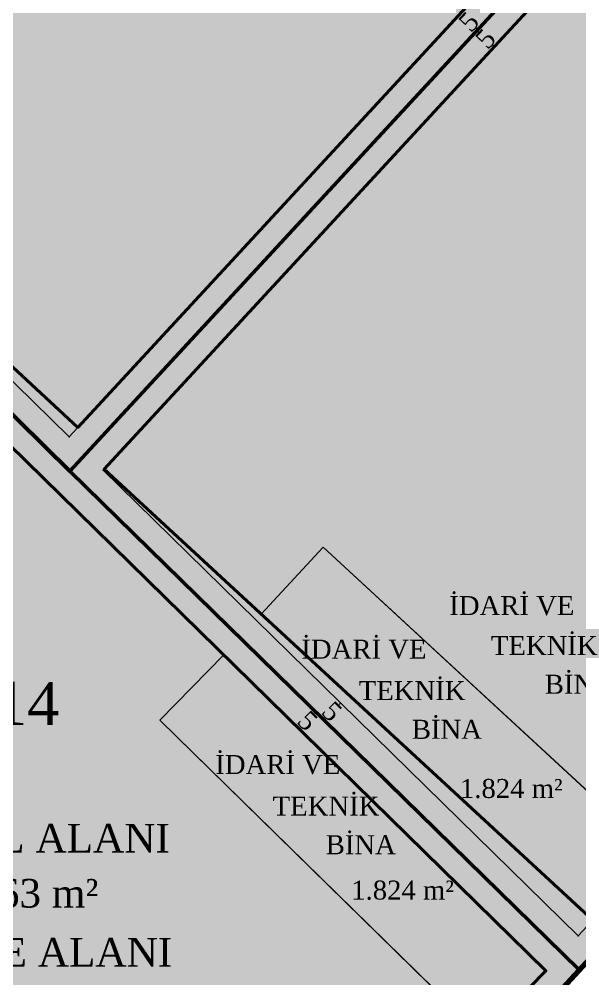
# Model space of a CAD drawing. Header units: metres. Extents: x 478603 to 489313, y 4282657 to 4289463.
# Drawn here: x 479960.4 to 480078.5, y 4286698 to 4286900 of the extents above; entities that cross this region are included whole.
import ezdxf

# ---------------------------------------------------------------- set-up
doc = ezdxf.new("R2010")
doc.units = ezdxf.units.M
for name, color, linetype, lineweight in [('102', 18, 'Continuous', 50), ('ADAKENARI', 18, 'Continuous', 0), ('DEGER', 18, 'Continuous', 20), ('ISLETME', 18, 'Continuous', 20), ('MUSTEMILAT_CIZGISI', 18, 'Continuous', 50), ('PARSEL_ALAN', 254, 'Continuous', 0), ('PARSEL_SERA_ALAN', 9, 'Continuous', 40), ('ROL_CEPHE', 1, 'Continuous', 0), ('SNR_YAPIYAK', 18, 'Continuous', 0)]:
    doc.layers.add(name, color=color, linetype=linetype, lineweight=lineweight)
doc.styles.get("Standard").update_dxf_attribs({"font": 'times.ttf'})

msp = doc.modelspace()

# ---------------------------------------------------------------- hatches: boundary and pattern name
at = {"layer": 'PARSEL_ALAN'}
for points in [[(479971.14, 4286804.88), (479900.35, 4286874.28), (480024.64, 4287082.97), (480032.45, 4287096.08), (480142.65, 4286990.6)], [(480078.31, 4286699.84), (479971.14, 4286804.88), (480142.65, 4286990.6), (480251.03, 4286886.86), (480240.85, 4286875.84)], [(480078.31, 4286699.84), (479971.14, 4286804.88), (479900.35, 4286874.28), (479861.07, 4286808.34), (479812.84, 4286763.21), (479817.49, 4286745.78), (479905.1, 4286638.58), (479912.78, 4286632.57), (479936.62, 4286621.26), (479964.91, 4286615.63), (479987.52, 4286620.31), (480010.84, 4286629.89), (480018.86, 4286635.46)]]:
    msp.add_hatch(color=256, dxfattribs=at).paths.add_polyline_path(points)
at = {"layer": 'PARSEL_SERA_ALAN'}
for points in [[(479913.21, 4286882.18), (479926.24, 4286896.29), (479922.56, 4286899.68), (479935.59, 4286913.78), (479931.92, 4286917.17), (479951.46, 4286938.33), (479947.78, 4286941.73), (479960.81, 4286955.83), (479957.14, 4286959.22), (479976.67, 4286980.38), (479973, 4286983.77), (479986.03, 4286997.88), (479982.35, 4287001.27), (480001.89, 4287022.43), (479998.22, 4287025.82), (480011.25, 4287039.93), (480007.57, 4287043.32), (480027.11, 4287064.48), (480023.44, 4287067.87), (480036.46, 4287081.97), (480135.64, 4286990.39), (479972.82, 4286814.07), (479958.12, 4286827.64), (479906.7, 4286875.13)], [(480081.2, 4286710.33), (479978.34, 4286805.31), (480141.17, 4286981.63), (480174.23, 4286951.1), (480244.02, 4286886.65), (480237.51, 4286879.6)], [(480071.34, 4286699.66), (480010.86, 4286637.96), (480007.29, 4286641.46), (480000.57, 4286634.61), (479997, 4286638.11), (479990.28, 4286631.25), (479986.71, 4286634.75), (479979.99, 4286627.89), (479976.42, 4286631.39), (479969.7, 4286624.54), (479962.56, 4286631.54), (479955.84, 4286624.68), (479945.13, 4286635.18), (479938.41, 4286628.33), (479920.55, 4286645.83), (479913.83, 4286638.97), (479903.12, 4286649.47), (479909.84, 4286656.33), (479845.57, 4286719.33), (479852.29, 4286726.18), (479820.15, 4286757.68), (479880.63, 4286819.38), (479877.06, 4286822.88), (479890.5, 4286836.6), (479886.93, 4286840.1), (479900.37, 4286853.81), (479896.8, 4286857.31), (479903.52, 4286864.16)]]:
    msp.add_hatch(color=256, dxfattribs=at).paths.add_polyline_path(points)

# ---------------------------------------------------------------- linework, layer by layer
at = {"layer": '102'}
for p, q in [((480142.65, 4286990.6, 956.04), (479971.14, 4286804.88, 942.48)), ((479971.14, 4286804.88, 942.48), (479900.35, 4286874.28, 938.92)), ((479971.14, 4286804.88, 942.48), (480078.31, 4286699.84, 949.45))]:
    msp.add_line(p, q, dxfattribs=at)
at = {"layer": 'ADAKENARI', "lineweight": 200}
msp.add_line((480251.03, 4286886.86), (480018.86, 4286635.46), dxfattribs=at)
at = {"layer": 'ISLETME'}
for p, q in [((480011.4, 4286774.78), (480024.43, 4286788.89)), ((480024.43, 4286788.89), (480094.22, 4286724.44)), ((480081.2, 4286710.33), (480011.4, 4286774.78)), ((479990.06, 4286752.45), (480003.5, 4286766.16)), ((480003.5, 4286766.16), (480071.34, 4286699.66)), ((480057.9, 4286685.95), (479990.06, 4286752.45)), ((480071.34, 4286699.66), (480057.9, 4286685.95))]:
    msp.add_line(p, q, dxfattribs=at)
at = {"layer": 'MUSTEMILAT_CIZGISI', "lineweight": 13}
for points in [[(480081.2, 4286710.33, 0), (480011.4, 4286774.78, 0), (480024.43, 4286788.89, 0), (480094.22, 4286724.44, 0), (480081.2, 4286710.33, 0)], [(480071.34, 4286699.66, 0), (480057.9, 4286685.95, 0), (479990.06, 4286752.45, 0), (480003.5, 4286766.16, 0), (480071.34, 4286699.66, 0)]]:
    msp.add_polyline3d(points, close=True, dxfattribs=at)
at = {"layer": 'PARSEL_ALAN'}
for points in [[(479971.14, 4286804.88, 942.48), (479900.35, 4286874.28, 938.92), (480024.64, 4287082.97, 941.98), (480032.45, 4287096.08, 941.81), (480142.65, 4286990.6, 956.04), (479971.14, 4286804.88, 942.48)], [(479971.14, 4286804.88, 0), (479900.35, 4286874.28, 0), (480024.64, 4287082.97, 0), (480032.45, 4287096.08, 0), (480142.65, 4286990.6, 0), (479971.14, 4286804.88, 0)], [(480078.31, 4286699.84, 949.45), (479971.14, 4286804.88, 942.48), (480142.65, 4286990.6, 956.04), (480251.03, 4286886.86, 960.69), (480240.85, 4286875.84, 960.75), (480078.31, 4286699.84, 949.45)], [(480078.31, 4286699.84, 0), (479971.14, 4286804.88, 0), (480142.65, 4286990.6, 0), (480251.03, 4286886.86, 0), (480240.85, 4286875.84, 0), (480078.31, 4286699.84, 0)], [(480078.31, 4286699.84, 949.45), (479971.14, 4286804.88, 942.48), (479900.35, 4286874.28, 938.92), (479861.07, 4286808.34, 940.33), (479812.84, 4286763.21, 942.7), (479817.49, 4286745.78, 943.93), (479905.1, 4286638.58, 951.84), (479912.78, 4286632.57, 952.22), (479936.62, 4286621.26, 953.18), (479964.91, 4286615.63, 953.91), (479987.52, 4286620.31, 953.96), (480010.84, 4286629.89, 953.78), (480018.86, 4286635.46, 953.56), (480078.31, 4286699.84, 949.45)], [(480078.31, 4286699.84, 0), (479971.14, 4286804.88, 0), (479900.35, 4286874.28, 0), (479861.07, 4286808.34, 0), (479812.84, 4286763.21, 0), (479817.49, 4286745.78, 0), (479905.1, 4286638.58, 0), (479912.78, 4286632.57, 0), (479936.62, 4286621.26, 0), (479964.91, 4286615.63, 0), (479987.52, 4286620.31, 0), (480010.84, 4286629.89, 0), (480018.86, 4286635.46, 0), (480078.31, 4286699.84, 0)]]:
    msp.add_polyline3d(points, close=True, dxfattribs=at)
at = {"layer": 'PARSEL_SERA_ALAN'}
for points in [[(480135.64, 4286990.39, 0), (479972.82, 4286814.07, 0), (479958.12, 4286827.64, 0), (479906.7, 4286875.13, 0), (479913.21, 4286882.18, 0), (479913.21, 4286882.18, 0), (479926.24, 4286896.29, 0), (479922.56, 4286899.68, 0), (479935.59, 4286913.78, 0)], [(480135.64, 4286990.39, 0), (479972.82, 4286814.07, 0), (479958.12, 4286827.64, 0), (479906.7, 4286875.13, 0), (479913.21, 4286882.18, 0), (479913.21, 4286882.18, 0), (479926.24, 4286896.29, 0), (479922.56, 4286899.68, 0), (479935.59, 4286913.78, 0)], [(479903.52, 4286864.16, 0), (480071.34, 4286699.66, 0), (480071.34, 4286699.66, 0), (480010.86, 4286637.96, 0), (480007.29, 4286641.46, 0), (480000.57, 4286634.61, 0), (479997, 4286638.11, 0), (479990.28, 4286631.25, 0), (479986.71, 4286634.75, 0), (479979.99, 4286627.89, 0), (479976.42, 4286631.39, 0), (479969.7, 4286624.54, 0), (479962.56, 4286631.54, 0), (479955.84, 4286624.68, 0)], [(479903.52, 4286864.16, 0), (480071.34, 4286699.66, 0), (480071.34, 4286699.66, 0), (480010.86, 4286637.96, 0), (480007.29, 4286641.46, 0), (480000.57, 4286634.61, 0), (479997, 4286638.11, 0), (479990.28, 4286631.25, 0), (479986.71, 4286634.75, 0), (479979.99, 4286627.89, 0), (479976.42, 4286631.39, 0), (479969.7, 4286624.54, 0), (479962.56, 4286631.54, 0), (479955.84, 4286624.68, 0)]]:
    msp.add_polyline3d(points, dxfattribs=at)
msp.add_polyline3d([(480081.2, 4286710.33, 0), (479978.34, 4286805.31, 0), (480141.17, 4286981.63, 0), (480174.23, 4286951.1, 0), (480244.02, 4286886.65, 0), (480237.51, 4286879.6, 0), (480081.2, 4286710.33, 0)], close=True, dxfattribs=at)
msp.add_polyline3d([(480081.2, 4286710.33, 0), (479978.34, 4286805.31, 0), (480141.17, 4286981.63, 0), (480174.23, 4286951.1, 0), (480244.02, 4286886.65, 0), (480237.51, 4286879.6, 0), (480081.2, 4286710.33, 0)], close=True, dxfattribs=at)
at = {"layer": 'ROL_CEPHE'}
for p, q in [((480056.98, 4286897.83), (480056.68, 4286898.1)), ((480056.81, 4286897.66), (480057.11, 4286897.38)), ((480060.49, 4286894.26), (480060.19, 4286894.53)), ((480028.12, 4286756.03), (480027.84, 4286755.75)), ((480022.99, 4286754.06), (480022.71, 4286753.77)), ((480024.62, 4286752.46), (480024.9, 4286752.75)), ((480019.49, 4286750.49), (480019.77, 4286750.77))]:
    msp.add_line(p, q, dxfattribs=at)
at = {"layer": 'SNR_YAPIYAK'}
for p, q in [((480135.64, 4286990.39, 942.48), (479970.96, 4286812.06, 942.48)), ((479978.11, 4286805.06, 949.45), (480142.87, 4286983.47, 949.45)), ((480237.18, 4286879.24, 949.45), (480078.13, 4286707.01, 949.45)), ((479970.96, 4286812.06, 942.48), (479906.65, 4286875.1, 942.48)), ((479967.64, 4286801.31, 942.7), (479901.39, 4286866.26, 942.7)), ((480078.13, 4286707.01, 949.45), (479978.11, 4286805.06, 949.45)), ((480071.34, 4286699.66, 942.7), (479967.64, 4286801.31, 942.7)), ((480015.56, 4286639.25, 942.7), (480071.34, 4286699.66, 942.7))]:
    msp.add_line(p, q, dxfattribs=at)
for p in [(479970.96, 4286812.06, 942.48), (479970.96, 4286812.06, 942.48), (479978.11, 4286805.06, 942.48), (479978.11, 4286805.06, 942.48), (479967.64, 4286801.31, 942.48), (479967.64, 4286801.31, 942.48), (480078.13, 4286707.01, 949.45), (480078.13, 4286707.01, 949.45), (480071.34, 4286699.66, 949.45), (480071.34, 4286699.66, 949.45)]:
    msp.add_point(p, dxfattribs=at)

# ---------------------------------------------------------------- texts
at = {"layer": 'DEGER'}
for s, p in [('İDARİ VE ', (480050.99, 4286774.56)), ('İDARİ VE ', (480019.85, 4286765.38)), ('TEKNİK', (480059.74, 4286766.14)), ('BİNA', (480071.1, 4286758)), ('TEKNİK', (480031.93, 4286756.65)), ('BİNA', (480043.11, 4286748.51)), ('İDARİ VE ', (480001.73, 4286741.09)), ('TEKNİK', (480013.8, 4286732.35)), ('BİNA', (480024.98, 4286724.21))]:
    msp.add_text(s, height=4, dxfattribs=at).set_placement(p)
at = {"layer": 'DEGER', "lineweight": 13}
for s, height, p in [('TİP-14', 9, (479930.42, 4286751.45)), ('1.824 m²', 4, (480053.23, 4286736.05)), ('SERA PARSEL ALANI', 6.0244, (479902.18, 4286724.57)), ('36.719,63 m²', 6.0244, (479928.65, 4286712.98)), ('1.824 m²', 4, (480030.35, 4286714.66)), ('SERA İŞLETME ALANI', 6.0244, (479898.14, 4286700.55))]:
    msp.add_text(s, height=height, dxfattribs=at).set_placement(p)
at = {"layer": 'ROL_CEPHE'}
for rotation, p in [(407.2783, (480055.53, 4286897.01)), (47.2783, (480059.05, 4286893.44)), (315.5729, (480023.84, 4286753.93)), (315.5729, (480018.71, 4286751.95))]:
    msp.add_text('5', height=4, rotation=rotation, dxfattribs=at).set_placement(p)

doc.saveas('drawing.dxf')
